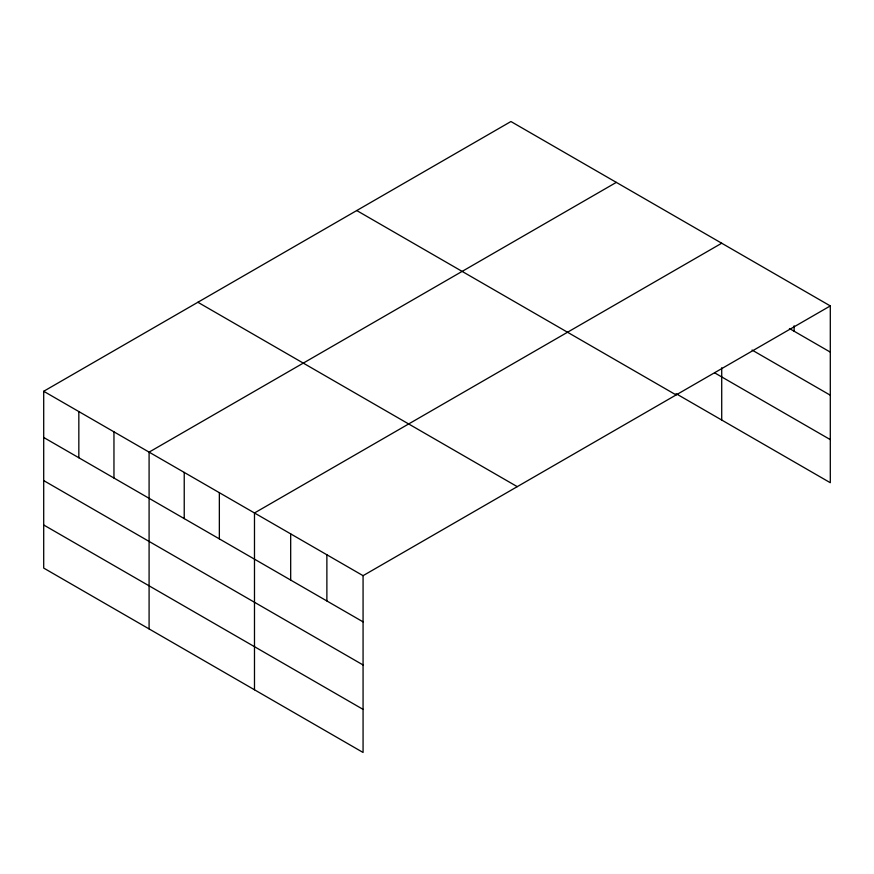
<?xml version="1.0" encoding="UTF-8"?>
<svg xmlns="http://www.w3.org/2000/svg" width="874" height="874" viewBox="0 0 874 874"><rect width="100%" height="100%" fill="white"/><g stroke="black" fill="none" stroke-linecap="round" stroke-linejoin="round"><path stroke-width="1.31" d="M830.3 305.922L363.071 575.671L363.071 752.47L43.7 568.078L43.7 391.279L510.929 121.53L830.3 305.922L830.3 482.721L676.039 393.661M616.323 182.382L149.093 452.131L149.093 628.93M721.716 243.223L254.487 512.972L254.487 689.772M789.43 328.515L830.3 352.113M752.066 350.048L830.3 395.212M714.692 372.87L830.3 439.622M356.745 210.547L676.115 394.939M197.885 302.262L517.255 486.654M43.7 391.279L363.071 575.671M43.7 437.47L363.071 621.862M43.7 480.58L363.071 664.961M43.7 524.979L363.071 709.371M794.105 325.784L794.105 331.213M721.716 367.779L721.716 420.023M326.876 554.772L326.876 600.962M290.681 533.872L290.681 580.074M219.352 492.696L219.352 538.887M184.228 472.408L184.228 518.61M113.959 431.843L113.959 478.045M78.835 411.567L78.835 457.757"/></g></svg>
